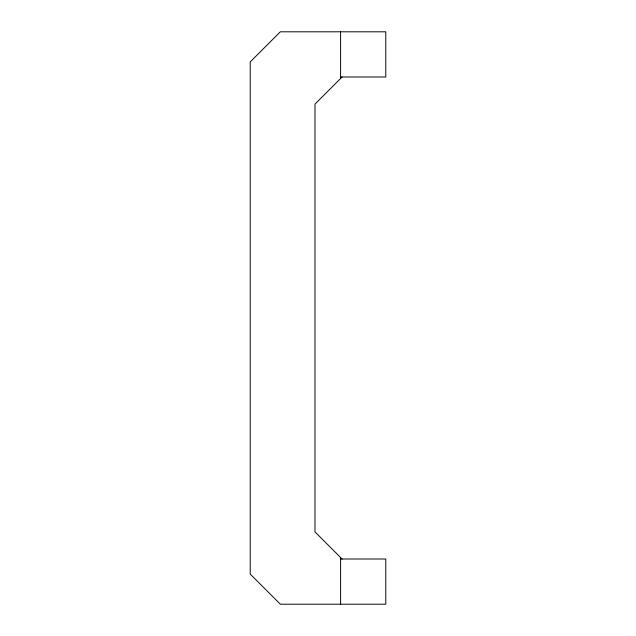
<?xml version="1.0" encoding="UTF-8"?>
<svg xmlns="http://www.w3.org/2000/svg" width="636" height="636" viewBox="0 0 636 636"><rect width="100%" height="100%" fill="white"/><g stroke="black" fill="none" stroke-linecap="round" stroke-linejoin="round"><path stroke-width="0.95" d="M342.104 76.988L314.987 104.105L314.987 531.895L342.104 559.012M340.968 76.988L385.782 76.988L385.782 31.8L280.341 31.8L250.218 61.923L250.218 574.077L280.341 604.2L385.782 604.2L385.782 559.012L340.968 559.012M340.594 31.8L340.594 78.498M340.594 557.502L340.594 604.2"/></g></svg>
